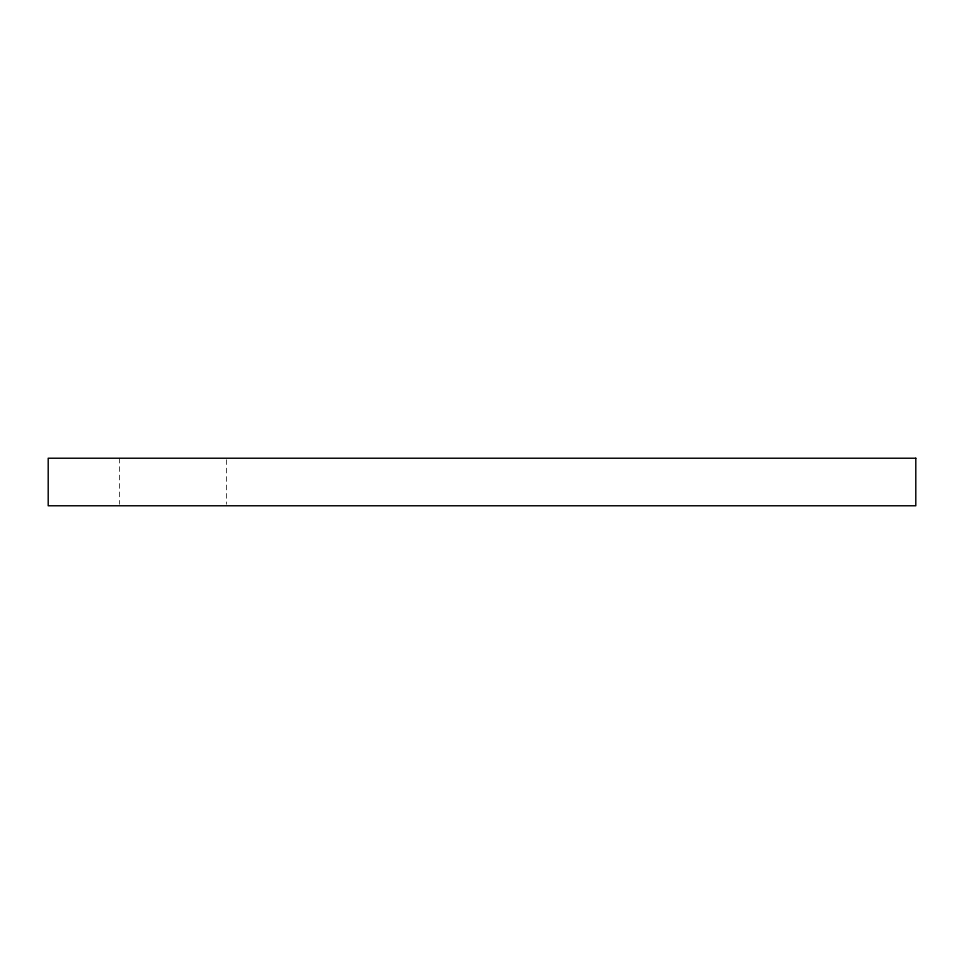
<?xml version="1.0" encoding="UTF-8"?>
<svg xmlns="http://www.w3.org/2000/svg" width="964" height="964" viewBox="0 0 964 964"><rect width="100%" height="100%" fill="white"/><g stroke="black" fill="none" stroke-linecap="round" stroke-linejoin="round"><path stroke-width="0.72" stroke-dasharray="4.82 3.62" d="M226.48 459.72L226.48 504.28M119.512 458.225L119.512 504.28"/><path stroke-width="1.45" d="M915.8 458.225L48.2 458.225L48.2 505.775L915.8 505.775L915.8 458.225"/></g></svg>
